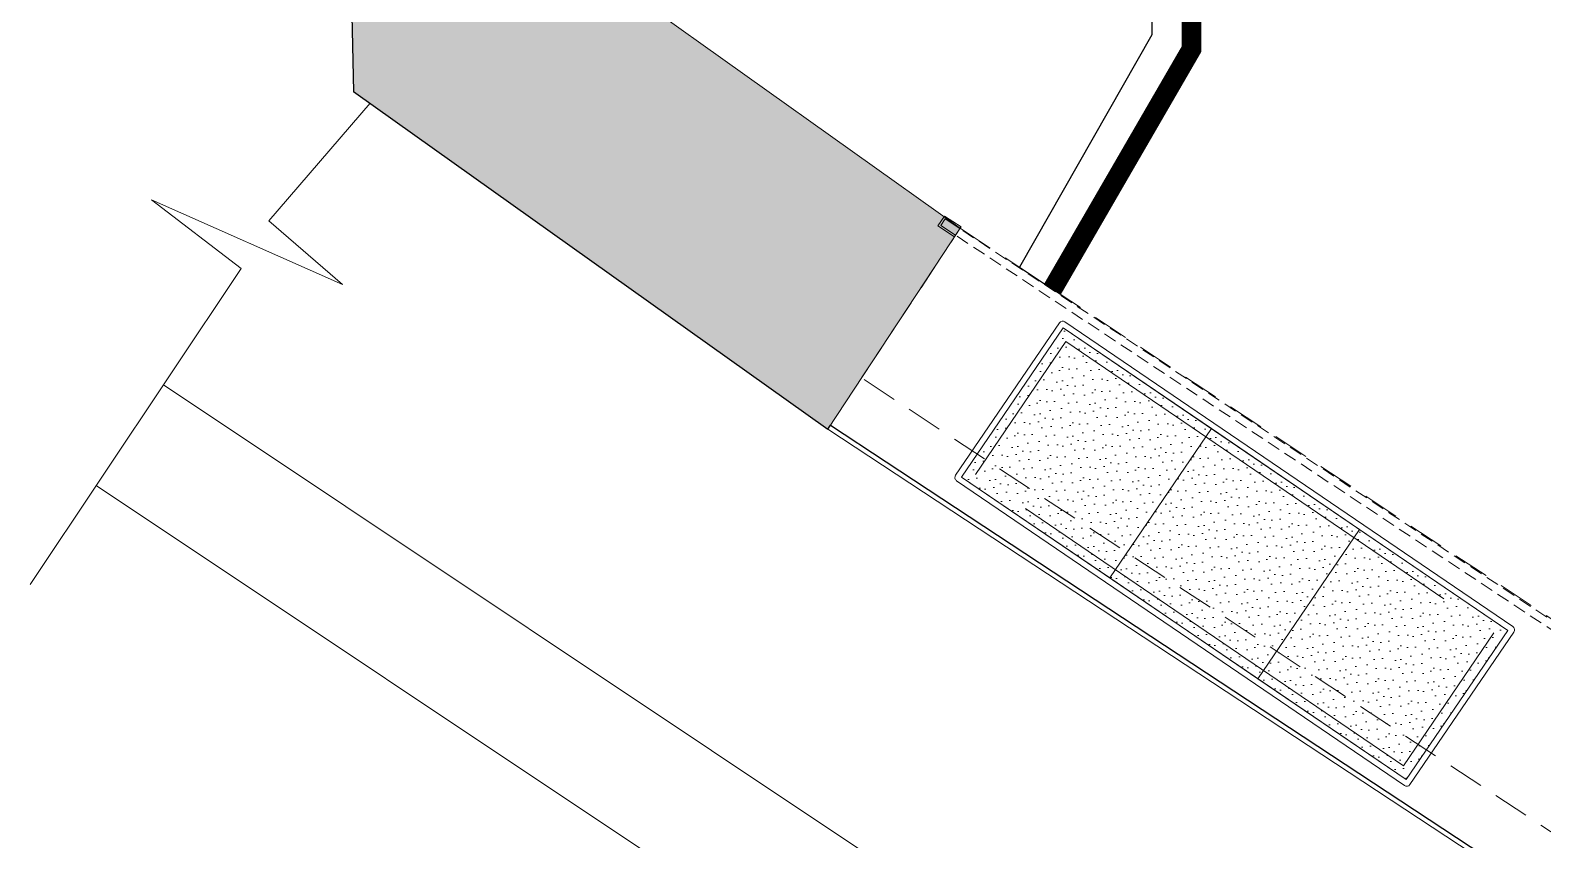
# Model space of a CAD drawing. Header units: feet. Extents: x 3021548 to 3033382, y -5395028 to -5381947.
# Drawn here: x 3021548 to 3025360, y -5389178 to -5387138 of the extents above; entities that cross this region are included whole.
import ezdxf

# ---------------------------------------------------------------- set-up
doc = ezdxf.new("R2010")
doc.units = ezdxf.units.FT
doc.header["$LTSCALE"] = 33
doc.header["$MEASUREMENT"] = 0
for name, pattern in [('a_p6_plan_L18$0$HIDDEN', [0.375, 0.25, -0.125]), ('ACAD_ISO03W100', [30, 12, -18]), ('HIDDEN2', [4.7624999999999975, 3.174999999999998, -1.587499999999999]), ('HIDDENX2', [0.75, 0.5, -0.25])]:
    doc.linetypes.add(name, pattern=pattern)
for name, color, linetype, lineweight in [('A-COL', 243, 'Continuous', 9), ('A-shutter', 8, 'Continuous', 18), ('column hatch', 5, 'Continuous', 0), ('LENS-DIM', 252, 'Continuous', 5), ('LENS-HATCH', 251, 'Continuous', 5), ('LENS-PARTITION', 21, 'Continuous', 25), ('LK-FF&E FLOOR', 1, 'Continuous', 9), ('LK-MIRROR', 133, 'Continuous', 13), ('LN-ELEVATION-2', 103, 'Continuous', 20), ('LN-ELEVATION-5', 167, 'Continuous', 5), ('rolling shutter', 1, 'Continuous', 5), ('services', 220, 'Continuous', 0)]:
    doc.layers.add(name, color=color, linetype=linetype, lineweight=lineweight)
doc.layers.add('A-WALL', color=1, linetype='Continuous')
doc.layers.add('beam', color=5, linetype='Continuous')

# ---------------------------------------------------------------- blocks, each defined once
blk = doc.blocks.new('3 seater Bench 1385')
at = {"layer": 'LENS-HATCH', "lineweight": 0}
h = blk.add_hatch(dxfattribs=at)
h.set_pattern_fill('STIP1', color=177, scale=100, angle=269.9999999999999, pattern_type=2)
h.set_pattern_definition([(270, (6617025.245374651, -170439.1063060568), (100, -1.516e-13), [0, -100]), (270, (6617009.245374652, -170451.1063060568), (100, -1.516e-13), [0, -100]), (270, (6616985.245374652, -170446.1063060568), (100, -1.516e-13), [0, -100]), (270, (6616962.245374652, -170481.1063060568), (100, -1.516e-13), [0, -100]), (270, (6616998.245374652, -170478.1063060568), (100, -1.516e-13), [0, -100]), (270, (6617022.245374652, -170505.1063060568), (100, -1.516e-13), [0, -100]), (270, (6617029.245374651, -170470.1063060568), (100, -1.516e-13), [0, -100]), (270, (6616988.245374651, -170512.1063060568), (100, -1.516e-13), [0, -100]), (270, (6616956.245374652, -170507.1063060568), (100, -1.516e-13), [0, -100]), (270, (6616941.245374651, -170433.1063060568), (100, -1.516e-13), [0, -100]), (270, (6616961.245374652, -170451.1063060568), (100, -1.516e-13), [0, -100]), (270, (6616942.245374652, -170465.1063060568), (100, -1.516e-13), [0, -100]), (270, (6617006.245374652, -170526.1063060568), (100, -1.516e-13), [0, -100]), (270, (6616981.245374652, -170494.1063060568), (100, -1.516e-13), [0, -100]), (270, (6617014.245374652, -170486.1063060568), (100, -1.516e-13), [0, -100]), (270, (6617005.245374651, -170503.1063060568), (100, -1.516e-13), [0, -100]), (270, (6616978.245374651, -170467.1063060568), (100, -1.516e-13), [0, -100]), (270, (6617032.245374652, -170495.1063060568), (100, -1.516e-13), [0, -100]), (270, (6616973.245374651, -170526.1063060568), (100, -1.516e-13), [0, -100]), (270, (6616943.245374651, -170523.1063060568), (100, -1.516e-13), [0, -100])])
h.paths.add_polyline_path([(677.5000000004657, 227.5), (225.8333333334885, 227.5), (225.8333333334885, -227.5), (677.5000000004657, -227.5)])
h.paths.add_polyline_path([(-225.8333333334885, 227.5), (225.8333333334885, 227.5), (225.8333333334885, -227.5), (-225.8333333334885, -227.5)])
h.paths.add_polyline_path([(-677.5000000004657, 227.5), (-225.8333333334885, 227.5), (-225.8333333334885, -227.5), (-677.5000000004657, -227.5)])
at = {"layer": 'LN-ELEVATION-2', "ltscale": 0.5}
for points in [[(-677.5000000004657, 227.5), (-225.8333333334885, 227.5), (-225.8333333334885, -227.5), (-677.5000000004657, -227.5)], [(-225.8333333334885, 227.5), (225.8333333334885, 227.5), (225.8333333334885, -227.5), (-225.8333333334885, -227.5)], [(677.5000000004657, 227.5), (225.8333333334885, 227.5), (225.8333333334885, -227.5), (677.5000000004657, -227.5)]]:
    blk.add_lwpolyline(points, close=True, dxfattribs=at)
at = {"layer": 'LN-ELEVATION-5', "ltscale": 0.5}
blk.add_lwpolyline([(682.4999999995343, 242.5), (-682.5000000004655, 242.5, 0.4142135623730951), (-692.5000000004655, 232.5), (-692.5000000004655, -232.5, 0.4142135623730951), (-682.5000000004655, -242.5), (682.4999999995343, -242.5, 0.4142135623730951), (692.4999999995343, -232.5), (692.4999999995343, 232.5, 0.4142135623730951)], format="xyb", close=True, dxfattribs=at)
blk.add_lwpolyline([(677.4999999995343, 227.5), (-677.5000000004657, 227.5), (-677.5000000004657, -227.5), (677.4999999995343, -227.5)], close=True, dxfattribs=at)
at = {"layer": 'LN-ELEVATION-5', "linetype": 'HIDDEN2', "ltscale": 11}
blk.add_lwpolyline([(-652.5000000004657, 202.5), (652.5000000004657, 202.5), (652.5000000004657, -202.5), (-652.5000000004657, -202.5)], close=True, dxfattribs=at)
blk = doc.blocks.new('*U49')
at = {"layer": 'A-shutter', "color": 5, "ltscale": 10}
for points in [[(41039849.04494134, -1561539.224195756), (41039849.04494139, -1561544.224195756), (41039804.0449414, -1561544.224196196), (41039804.04494159, -1561564.224196195), (41039849.0449416, -1561564.224195763), (41039849.04494164, -1561569.224195756), (41039799.04494163, -1561569.22419624), (41039799.04494134, -1561539.22419624)], [(41044151.81702385, -1561539.224195756), (41044151.81702381, -1561544.224195756), (41044196.8170238, -1561544.224196196), (41044196.81702361, -1561564.224196195), (41044151.81702361, -1561564.224195763), (41044151.81702356, -1561569.224195756), (41044201.81702357, -1561569.22419624), (41044201.81702386, -1561539.22419624)]]:
    blk.add_lwpolyline(points, close=True, dxfattribs=at)
at = {"layer": 'A-shutter', "color": 5, "linetype": 'HIDDENX2', "ltscale": 2}
blk.add_lwpolyline([(41039804.04494119, -1561544.224196389), (41039804.0449414, -1561564.224196389), (41044196.8170238, -1561564.224191636), (41044196.81702361, -1561544.224191635)], close=True, dxfattribs=at)
blk = doc.blocks.new('A$Cd7686a59')
at = {"layer": 'column hatch'}
h = blk.add_hatch(color=8, dxfattribs=at)
h.dxf.hatch_style = 1
h.paths.add_polyline_path([(-7944.016231683083, -3962.16384203732), (-7610.367957853712, -3455.455053814687), (-8499.672037156299, -2821.734094293788), (-8499.672037156299, -2263.734094293788), (-9007.672037156299, -2263.734094293788), (-9157.707366847431, -2263.735392296687), (-9143.551460966468, -2915.663379142061), (-9139.317361747848, -3110.658161018044)])
h.paths.add_polyline_path([(-8577.577380648814, 1370.127431008965), (-8577.577380651608, 2046.645897511393), (-9086.83091402892, 2046.64589750953), (-9086.577380651608, 1370.127431008965)])
h.paths.add_polyline_path([(-6388.682215398177, 1587.73734617792), (-6392.9593245266, 1822.411167748272), (-6900.967652946711, 1818.239167368039), (-6896.597863103263, 1578.48019666411)])
h.paths.add_polyline_path([(-6392.9593245266, 1822.411167748272), (-6397.939364911988, 2095.652993882075), (-6905.855012617074, 2086.395844368264), (-6900.967652946711, 1818.239167368039)])
h.paths.add_polyline_path([(-3381.206700241193, -6783.388680199161), (-3136.120522085577, -6412.561206463724), (-4020.758012093604, -5827.88925836049), (-4265.844190249219, -6198.716732095927)])
h.paths.add_polyline_path([(1879.999999990687, -3145.320000000298), (1879.999999990687, -2561.320000000298), (1192.7999999905, -2561.319999999367), (1192.7999999905, -3145.319999999367)])
h.paths.add_polyline_path([(1879.999999991618, 1650), (1879.999999991618, 2234), (1192.799999991432, 2234), (1192.799999991432, 1650)])
h.paths.add_polyline_path([(1879.999999989755, -9485.491965699941), (1879.999999989755, -9139.319999999367), (989.5999999893829, -9139.319999999367), (760.3840655330569, -9485.491965699941)])
at = {"layer": 'A-COL'}
for p, q in [((-9157.707395032048, -2263.734094293788), (-9139.317361747848, -3110.658161018044)), ((-8499.672037156299, -2821.734094293788), (-7610.367957853712, -3455.455053814687)), ((-9139.317361747848, -3110.658161018044), (-7944.016231683083, -3962.16384203732)), ((-7610.367957853712, -3455.455053814687), (-7944.02169211302, -3962.172134745866))]:
    blk.add_line(p, q, dxfattribs=at)
at = {"layer": 'A-WALL'}
blk.add_lwpolyline([(1649.799999997951, 1650), (1192.799999997951, 1650), (1192.799999997951, 1896.645897510461), (-8577.577380644158, 1896.645897511393), (-8577.577380642295, 1896.645897511393), (-9086.577380645089, 1896.645897511393), (-9086.82540440466, 2031.944250569679), (-9238.979302838445, 2031.887229078449), (-9224.544859065674, 1367.131617547013), (-9157.70739502553, -2263.734094293788), (-9139.317361741327, -3110.658161018044), (-7944.0216921065, -3962.172134745866), (-7937.419340115972, -3952.149341316894), (653.4797925371677, -9611.264276544565), (760.3840655414386, -9485.491965699941), (989.5999999968335, -9139.319999999367), (1649.999999996274, -9139.319999999367), (1650, 1650)], dxfattribs=at)
at = {"layer": 'beam', "linetype": 'a_p6_plan_L18$0$HIDDEN', "lineweight": 5, "ltscale": 11}
blk.add_lwpolyline([(-7610.367957853712, -3455.455053814687), (989.5999999968335, -9139.319999999367), (760.3840655032545, -9485.491965744644), (-4252.300721392966, -6207.66784078069), (-7858.882638910785, -3832.87218068447)], close=True, dxfattribs=at)
at = {"layer": 'rolling shutter', "color": 4, "lineweight": 9}
for p, q in [((657.0214367583393, -9625.626342765989), (-7944.020627758466, -3962.170518320054)), ((653.4797925306484, -9611.264276545497), (-7937.239353409968, -3952.267904633656))]:
    blk.add_line(p, q, dxfattribs=at)
at = {"layer": 'services'}
for p, q in [((-9097.461757124403, -3140.475153760053), (-9352.66702515632, -3436.842361971736)), ((-9166.710509264842, -3596.971691956744), (-9648.555182559416, -3383.886808481068)), ((-9648.555182559416, -3383.886808481068), (-9422.429443566129, -3557.193941660226)), ((-9352.66702515632, -3436.842361971736), (-9166.710509264842, -3596.971691956744)), ((-9422.429443566129, -3557.193941660226), (-9953.750695229508, -4353.808051794767)), ((-9618.049839304758, -3850.489131693728), (117.1826112587005, -10343.64036397543)), ((-9787.287460886873, -4104.228421992622), (-52.05501032341271, -10597.37965427339))]:
    blk.add_line(p, q, dxfattribs=at)
at = {"layer": 'rolling shutter', "color": 2, "rotation": 326.4896770225825}
blk.add_blockref('*U49', (-33363969.10492206, 23956113.79790681), dxfattribs=at)

msp = doc.modelspace()

# ---------------------------------------------------------------- linework, layer by layer
at = {"layer": 'LENS-PARTITION'}
msp.add_lwpolyline([(3024474.520129186, -5385534.800889929), (3024374.520129186, -5385534.800889929), (3024374.520129186, -5387149.952881316), (3024040.755606277, -5387735.395692654), (3024124.181359649, -5387790.533190553), (3024474.520129185, -5387184.80088993)], close=True, dxfattribs=at)
at = {"layer": 'LK-MIRROR', "linetype": 'ACAD_ISO03W100', "ltscale": 0.05, "const_width": 50}
msp.add_lwpolyline([(3024474.520129938, -5385534.800889929), (3024474.520129185, -5387184.80088993), (3024124.181359649, -5387790.533190553)], dxfattribs=at)

# ---------------------------------------------------------------- block references
at = {"layer": 'LENS-DIM', "color": 2}
msp.add_blockref('A$Cd7686a59', (3031502.097509835, -5384181.446787441), dxfattribs=at)
at = {"layer": 'LK-FF&E FLOOR', "rotation": 145.7512133287815}
msp.add_blockref('3 seater Bench 1385', (3024583.356060034, -5388457.228900144), dxfattribs=at)

doc.saveas('drawing.dxf')
